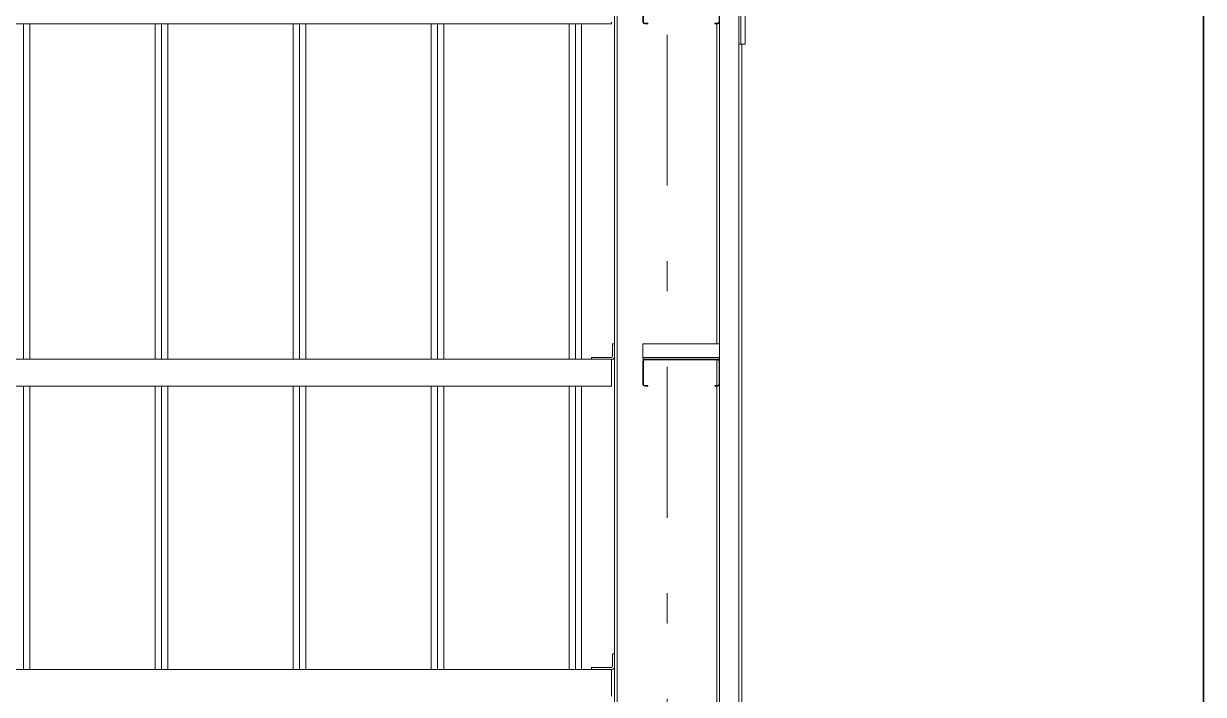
# Model space of a CAD drawing. Header units: metres. Extents: x -5.1 to 74.4, y -0.9 to 14.
# Drawn here: x 27.513 to 31.423, y 6.84 to 9.062 of the extents above; entities that cross this region are included whole.
import ezdxf

# ---------------------------------------------------------------- set-up
doc = ezdxf.new("R2010")
doc.units = ezdxf.units.M
doc.linetypes.add('Dash dot', pattern=[1.05, 0.5, -0.25, 0.05, -0.25])
for name, color, linetype, lineweight in [('1', 7, 'Continuous', 18), ('2', 7, 'Continuous', 9), ('A LARGUEROS', 7, 'Continuous', 9), ('A LARGUEROS CORTES', 7, 'Continuous', 9), ('A-DETL-GENF', 7, 'Continuous', 18), ('A-EJES', 7, 'Continuous', 18), ('GMI-COLUMNAS', 7, 'Continuous', 18)]:
    doc.layers.add(name, color=color, linetype=linetype, lineweight=lineweight)

# ---------------------------------------------------------------- blocks, each defined once
blk = doc.blocks.new('ESQUINERO_EXTERIOR_90__CAL24_MUROS_GMI_P026CHP001 - ESQUINERO EXTERIOR 90_-1564257-CORTE TRANSVERSAL 2-2_')
at = {"layer": '1', "lineweight": 5}
for p, q in [((10.3212, 8.994), (10.3212, 10.1881)), ((10.3352, 8.994), (10.3352, 9.9599)), ((10.3212, 8.994), (10.3149, 8.994)), ((10.3352, 8.994), (10.3212, 8.994))]:
    blk.add_line(p, q, dxfattribs=at)
blk = doc.blocks.new('ESQUINERO_EXTERIOR_90__CAL24_MUROS_GMI_P026CHP001 - ESQUINERO EXTERIOR 90_-V30-CORTE TRANSVERSAL 2-2_')
at = {"layer": '1', "lineweight": 5}
for q in [(10.3252, 8.994), (10.3149, 6.046)]:
    blk.add_line((10.3252, 6.046), q, dxfattribs=at)
blk = doc.blocks.new('IR - W14X22-1578681-CORTE TRANSVERSAL 2-2_')
at = {"layer": 'GMI-COLUMNAS'}
for p, q in [((9.9029, 9.8278), (9.9029, 0)), ((9.9114, 9.8278), (9.9114, 0)), ((10.2423, 9.0611), (10.2423, 8.001)), ((10.2423, 7.9481), (10.2423, 7.863)), ((10.2423, 7.8611), (10.2423, 6.801))]:
    blk.add_line(p, q, dxfattribs=at)
blk = doc.blocks.new('MontenC-Calibre14-GMI 1 - MONTEN _C_ 10_ CAL14 CON CLIPS A COLUMNA-1582845-CORTE TRANSVERSAL 2-2_')
at = {"layer": '2', "color": 8, "lineweight": 5, "true_color": 0x808080}
for p, q in [((9.9029, 6.9741), (9.8965, 6.9741)), ((9.8965, 6.9741), (9.8965, 6.9333)), ((9.8927, 6.9295), (9.8269, 6.9295)), ((9.8269, 6.9295), (9.8269, 6.9231)), ((9.8269, 6.9231), (9.8946, 6.9231))]:
    blk.add_line(p, q, dxfattribs=at)
for centre, radius in [((9.8927, 6.9333), 0.00379), ((9.8946, 6.9313), 0.00825)]:
    blk.add_arc(centre, radius, 270, 0, dxfattribs=at)
at = {"layer": 'A LARGUEROS', "color": 8, "lineweight": 5, "true_color": 0x808080}
for p, q in [((9.8929, 6.9231), (0.1839, 6.9231)), ((9.8929, 6.9231), (9.8929, 6.9172)), ((9.8929, 6.8401), (9.8929, 6.9172)), ((9.8929, 6.8401), (9.8929, 6.8342))]:
    blk.add_line(p, q, dxfattribs=at)
blk = doc.blocks.new('MontenC-Calibre14-GMI 1 - MONTEN _C_ 10_ CAL14 CON CLIPS A COLUMNA-1582771-CORTE TRANSVERSAL 2-2_')
at = {"layer": '2', "color": 8, "lineweight": 5, "true_color": 0x808080}
for p, q in [((9.9029, 8.001), (9.8965, 8.001)), ((9.8965, 8.001), (9.8965, 7.9602)), ((9.8927, 7.9564), (9.8269, 7.9564)), ((9.8269, 7.9564), (9.8269, 7.95)), ((9.8269, 7.95), (9.8946, 7.95))]:
    blk.add_line(p, q, dxfattribs=at)
for centre, radius in [((9.8927, 7.9602), 0.00379), ((9.8946, 7.9582), 0.00825)]:
    blk.add_arc(centre, radius, 270, 0, dxfattribs=at)
at = {"layer": 'A LARGUEROS', "color": 8, "lineweight": 5, "true_color": 0x808080}
for p, q in [((9.8929, 7.95), (0.1839, 7.95)), ((9.8929, 7.95), (9.8929, 7.9441)), ((9.8929, 7.867), (9.8929, 7.9441)), ((0.1839, 7.8611), (9.8929, 7.8611)), ((9.8929, 7.867), (9.8929, 7.8611))]:
    blk.add_line(p, q, dxfattribs=at)
blk = doc.blocks.new('MontenC-Calibre14-GMI 1 - MONTEN _C_ 10_ CAL14 CON CLIPS A COLUMNA-1582797-CORTE TRANSVERSAL 2-2_')
at = {"layer": 'A LARGUEROS', "color": 8, "lineweight": 5, "true_color": 0x808080}
for p in [(0.1739, 9.0611), (9.8929, 9.067)]:
    blk.add_line(p, (9.8929, 9.0611), dxfattribs=at)
blk = doc.blocks.new('MontenC-Calibre14-GMI 1 - MONTEN _C_ 10_ CAL14 CON CLIPS A COLUMNA-1581828-CORTE TRANSVERSAL 2-2_')
at = {"layer": '2', "color": 8, "lineweight": 5, "true_color": 0x808080}
for p, q in [((9.9969, 0.5102), (9.9969, 0.551)), ((10.2509, 0.551), (9.9969, 0.551)), ((9.9969, 0.5064), (9.9969, 0.5102)), ((9.9969, 0.5), (9.9969, 0.5064)), ((10.2509, 0.5064), (9.9969, 0.5064)), ((10.0028, 0.5), (9.9969, 0.5)), ((10.2509, 0.5), (10.245, 0.5))]:
    blk.add_line(p, q, dxfattribs=at)
at = {"layer": 'A LARGUEROS CORTES', "color": 8, "lineweight": 5, "true_color": 0x808080}
for p, q in [((9.9969, 0.4941), (9.9969, 0.417)), ((9.9988, 0.417), (9.9988, 0.4941)), ((10.245, 0.5), (10.0028, 0.5)), ((10.0028, 0.4981), (10.245, 0.4981)), ((10.249, 0.4941), (10.249, 0.417)), ((10.2509, 0.417), (10.2509, 0.4941)), ((10.0129, 0.413), (10.0028, 0.413)), ((10.0028, 0.4111), (10.0129, 0.4111)), ((10.0129, 0.4111), (10.0129, 0.413)), ((10.245, 0.413), (10.2349, 0.413)), ((10.2349, 0.413), (10.2349, 0.4111)), ((10.2349, 0.4111), (10.245, 0.4111))]:
    blk.add_line(p, q, dxfattribs=at)
for centre, radius, start, end in [((10.0028, 0.4941), 0.0059, 90, 180), ((10.0028, 0.4941), 0.004, 90, 180), ((10.245, 0.4941), 0.0059, 360, 90), ((10.245, 0.4941), 0.004, 360, 90), ((10.0028, 0.417), 0.0059, 180, 270), ((10.0028, 0.417), 0.004, 180, 270), ((10.245, 0.417), 0.0059, 270, 360), ((10.245, 0.417), 0.004, 270, 360)]:
    blk.add_arc(centre, radius, start, end, dxfattribs=at)
blk = doc.blocks.new('D_LINEA DE CORTE - D_LINEA DE CORTE-1574419-CORTE TRANSVERSAL 2-2_')
at = {"layer": 'A-DETL-GENF', "lineweight": 35}
blk.add_line((11.8544, 10.8247), (11.8544, 5.0215), dxfattribs=at)

msp = doc.modelspace()

# ---------------------------------------------------------------- linework, layer by layer
at = {"layer": '1'}
for p, q in [((29.8193, 10.1082), (29.8193, 0.15)), ((29.8833, 0.15), (29.8833, 10.1082))]:
    msp.add_line(p, q, dxfattribs=at)
at = {"layer": '1', "color": 254, "lineweight": 5, "true_color": 0xe5e5e5}
for p, q in [((27.5127, 7.95), (27.5127, 9.0611)), ((27.5334, 9.0611), (27.5334, 7.95)), ((27.9492, 9.0611), (27.9492, 7.95)), ((27.9699, 7.95), (27.9699, 9.0611)), ((27.9699, 9.0611), (27.9699, 7.95)), ((27.9906, 9.0611), (27.9906, 7.95)), ((28.4064, 9.0611), (28.4064, 7.95)), ((28.4271, 7.95), (28.4271, 9.0611)), ((28.4271, 9.0611), (28.4271, 7.95)), ((28.4478, 9.0611), (28.4478, 7.95)), ((28.8636, 9.0611), (28.8636, 7.95)), ((28.8843, 7.95), (28.8843, 9.0611)), ((28.8843, 9.0611), (28.8843, 7.95)), ((28.905, 9.0611), (28.905, 7.95)), ((29.3208, 9.0611), (29.3208, 7.95)), ((29.3415, 9.0611), (29.3415, 7.95)), ((29.3415, 7.95), (29.3415, 9.0611)), ((29.3622, 9.0611), (29.3622, 7.95)), ((27.5127, 6.9231), (27.5127, 7.8611)), ((27.5334, 7.8611), (27.5334, 6.9231)), ((27.9492, 7.8611), (27.9492, 6.9231)), ((27.9699, 6.9231), (27.9699, 7.8611)), ((27.9699, 7.8611), (27.9699, 6.9231)), ((27.9906, 7.8611), (27.9906, 6.9231)), ((28.4064, 7.8611), (28.4064, 6.9231)), ((28.4271, 6.9231), (28.4271, 7.8611)), ((28.4271, 7.8611), (28.4271, 6.9231)), ((28.4478, 7.8611), (28.4478, 6.9231)), ((28.8636, 7.8611), (28.8636, 6.9231)), ((28.8843, 6.9231), (28.8843, 7.8611)), ((28.8843, 7.8611), (28.8843, 6.9231)), ((28.905, 7.8611), (28.905, 6.9231)), ((29.3208, 7.8611), (29.3208, 6.9231)), ((29.3415, 7.8611), (29.3415, 6.9231)), ((29.3415, 6.9231), (29.3415, 7.8611)), ((29.3622, 7.8611), (29.3622, 6.9231))]:
    msp.add_line(p, q, dxfattribs=at)
at = {"layer": 'A-EJES', "color": 253, "linetype": 'Dash dot', "true_color": 0xaaaaaa}
msp.add_line((29.6453, 3.0254), (29.6453, 13.0634), dxfattribs=at)

# ---------------------------------------------------------------- block references
at = {"layer": '1', "lineweight": 5}
for name in ['ESQUINERO_EXTERIOR_90__CAL24_MUROS_GMI_P026CHP001 - ESQUINERO EXTERIOR 90_-1564257-CORTE TRANSVERSAL 2-2_', 'ESQUINERO_EXTERIOR_90__CAL24_MUROS_GMI_P026CHP001 - ESQUINERO EXTERIOR 90_-V30-CORTE TRANSVERSAL 2-2_']:
    msp.add_blockref(name, (19.5684, 0), dxfattribs=at)
at = {"layer": 'A LARGUEROS', "color": 8, "lineweight": 5, "true_color": 0x808080}
for name, p in [('MontenC-Calibre14-GMI 1 - MONTEN _C_ 10_ CAL14 CON CLIPS A COLUMNA-1582797-CORTE TRANSVERSAL 2-2_', (19.5684, 0)), ('MontenC-Calibre14-GMI 1 - MONTEN _C_ 10_ CAL14 CON CLIPS A COLUMNA-1581828-CORTE TRANSVERSAL 2-2_', (19.5684, 8.65)), ('MontenC-Calibre14-GMI 1 - MONTEN _C_ 10_ CAL14 CON CLIPS A COLUMNA-1582771-CORTE TRANSVERSAL 2-2_', (19.5684, 0)), ('MontenC-Calibre14-GMI 1 - MONTEN _C_ 10_ CAL14 CON CLIPS A COLUMNA-1581828-CORTE TRANSVERSAL 2-2_', (19.5684, 7.45)), ('MontenC-Calibre14-GMI 1 - MONTEN _C_ 10_ CAL14 CON CLIPS A COLUMNA-1582845-CORTE TRANSVERSAL 2-2_', (19.5684, 0))]:
    msp.add_blockref(name, p, dxfattribs=at)
at = {"layer": 'A-DETL-GENF', "lineweight": 35}
msp.add_blockref('D_LINEA DE CORTE - D_LINEA DE CORTE-1574419-CORTE TRANSVERSAL 2-2_', (19.5684, 0), dxfattribs=at)
at = {"layer": 'GMI-COLUMNAS'}
msp.add_blockref('IR - W14X22-1578681-CORTE TRANSVERSAL 2-2_', (19.5684, 0), dxfattribs=at)

doc.saveas('drawing.dxf')
